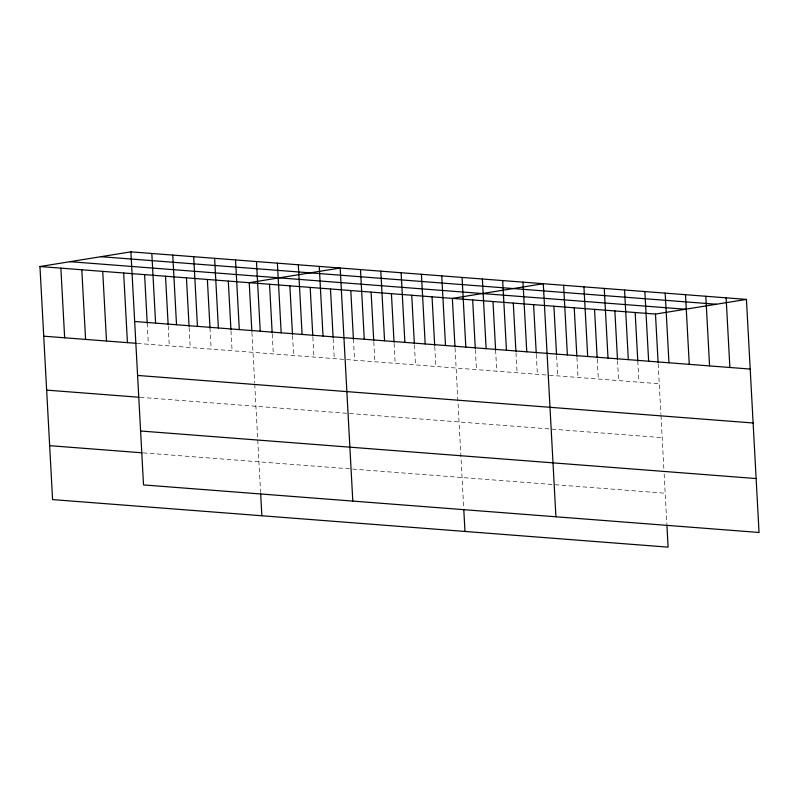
<?xml version="1.0" encoding="UTF-8"?>
<svg xmlns="http://www.w3.org/2000/svg" width="799" height="799" viewBox="0 0 799 799"><rect width="100%" height="100%" fill="white"/><g stroke="black" fill="none" stroke-linecap="round" stroke-linejoin="round"><path stroke-width="0.6" stroke-dasharray="4 3" d="M137.288 343.41L548.134 375.15M549.332 375.24L659.255 383.73M140.205 397.333L662.171 437.662M143.211 452.893L665.187 493.223M658.176 363.825L660.913 414.371M660.983 415.6L663.879 469.063M664.139 473.897L666.845 523.864M637.792 361.018L638.94 382.162M617.547 360.689L618.626 380.594M597.243 359.121L598.321 379.026M576.928 357.553L578.007 377.458M556.613 355.984L557.692 375.89M536.299 354.416L537.377 374.312M515.984 352.848L517.063 372.743M495.61 350.032L496.758 371.175M475.365 349.702L476.444 369.607M455.05 348.134L463.72 508.174M434.736 346.566L435.815 366.471M414.421 344.998L415.5 364.903M394.117 343.43L395.195 363.335M373.802 341.862L374.881 361.757M353.418 339.046L354.566 360.189M333.173 338.726L334.252 358.621M312.858 337.148L313.937 357.053M292.554 335.58L293.632 355.485M272.239 334.012L273.318 353.917M251.925 332.444L254.661 382.991M254.731 384.209L260.594 492.474M231.001 330.826L232.08 350.731M209.997 327.97L211.146 349.113M189.143 327.59L190.222 347.495M168.209 325.982L169.288 345.877M147.216 323.116L148.364 344.259"/><path stroke-width="1.2" d="M666.905 525.083L668.104 547.145L52.574 499.595L39.95 266.526L130.896 251.855L746.426 299.405L759.05 532.474L143.52 484.923L130.896 251.855M39.95 266.526L655.48 314.077L746.426 299.405M100.884 256.689L716.413 304.249M69.962 261.682L685.492 309.233M134.671 321.508L750.201 369.058M43.725 336.179L136.05 343.31M137.588 375.44L753.117 422.991M46.642 390.112L138.976 397.243M140.594 431.001L756.134 478.551M49.648 445.672L141.982 452.803M726.111 297.837L729.886 367.49M705.807 296.269L709.572 365.922M685.492 294.691L689.257 364.354M665.177 293.123L668.953 362.786M655.48 314.077L658.106 362.586M644.863 291.555L648.638 361.218M635.165 312.509L637.792 361.018M624.548 289.987L628.324 359.64M614.86 310.941L617.487 359.45M604.244 288.419L608.009 358.072M594.546 309.363L597.173 357.882M583.929 286.851L587.694 356.504M574.231 307.795L576.858 356.304M563.615 285.283L567.39 354.936M553.917 306.227L556.543 354.736M555.924 516.783L543.3 283.715L452.354 298.387L454.981 346.896M533.602 304.659L536.239 353.168M522.985 282.147L526.761 351.8M513.298 303.091L515.924 351.6M502.681 280.569L506.446 350.232M492.983 301.523L495.61 350.032M482.366 279.001L486.132 348.664M472.668 299.955L475.295 348.464M462.052 277.433L465.827 347.086M463.78 509.392L464.978 531.455M441.737 275.865L445.512 345.518M432.039 296.819L434.676 345.328M421.423 274.297L425.198 343.95M411.735 295.24L414.361 343.76M401.118 272.729L404.883 342.381M391.42 293.672L394.047 342.182M380.803 271.161L384.569 340.813M371.106 292.104L373.732 340.614M360.489 269.593L364.264 339.245M350.791 290.536L353.418 339.046M352.798 501.093L340.174 268.015L249.228 282.686L251.855 331.205M330.476 288.968L333.113 337.478M319.25 266.407L323.016 336.059M310.172 287.4L312.799 335.91M298.317 264.789L302.092 334.441M289.857 285.832L292.484 334.342M277.393 263.171L281.168 332.823M269.543 284.264L272.169 332.774M256.459 261.553L260.234 331.205M260.664 493.702L261.852 515.764M235.535 259.935L239.31 329.588M228.304 281.078L230.931 329.588M214.611 258.317L218.377 327.98M207.37 279.46L209.997 327.97M193.678 256.699L197.453 326.362M186.447 277.842L189.073 326.352M172.754 255.081L176.519 324.744M165.523 276.224L168.15 324.734M151.82 253.473L155.595 323.126M144.589 274.606L147.216 323.116M123.665 272.988L127.431 342.651M102.731 271.37L106.507 341.033M81.808 269.752L85.583 339.415M60.874 268.144L64.649 337.797"/></g></svg>
